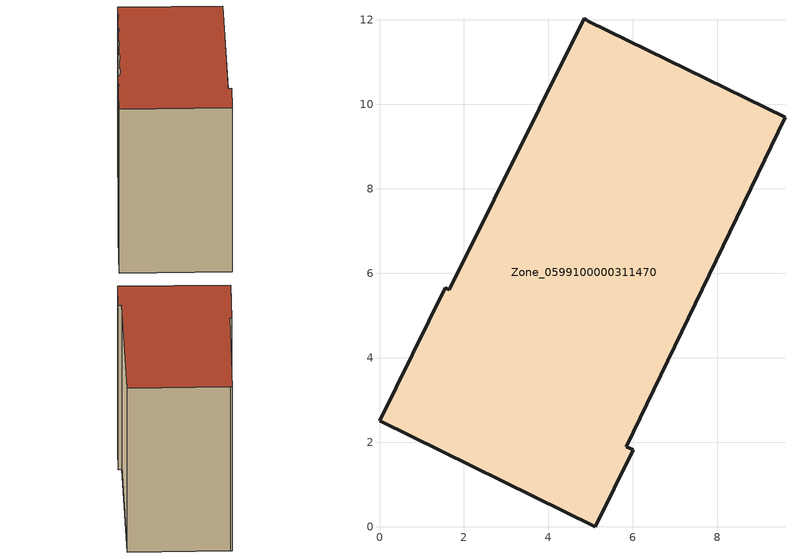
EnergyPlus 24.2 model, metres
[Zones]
Zone_0599100000311470
 floor ground (C_G): 1.56,5.66 1.65,5.61 4.85,12.04 4.94,11.97 9.6,9.69 5.84,1.9 6.01,1.82 5.11,0 0,2.52 z0
 wall outside (C_F): 5.84,1.9 9.6,9.69 4.94,11.97 4.85,12.04 1.65,5.61 1.56,5.66 0,2.52 5.11,0 6.01,1.82 5.84,1.9 z0:9.41
 roof outside (C_R): 4.85,12.04 1.65,5.61 1.56,5.66 0,2.52 5.11,0 6.01,1.82 5.84,1.9 9.6,9.69 4.94,11.97 z9.41
[BUILDING]
Pand.0599100000311470: North Axis=0; Terrain=City; Loads Convergence Tolerance Value=0.04; Temperature Convergence Tolerance Value=0.4; Solar Distribution=FullExterior; Maximum Number of Warmup Days=25; Minimum Number of Warmup Days=1
[Site:Location]
Rotterdam.The.Hague.AP_ZH_NLD Design_Conditions: Latitude=51.96; Longitude=4.45; Time Zone=1; Elevation=-4.5
[SITE:GROUNDTEMPERATURE:BUILDINGSURFACE]
18, 18, 18, 18, 18, 18, 18, 18, 18, 18, 18, 18
[MATERIAL] Thermal Absorptance=0.9; Solar Absorptance=0.7; Visible Absorptance=0.7
Name | Roughness | Thickness | Conductivity | Density | Specific Heat
G.TI.1975-1991 | MediumSmooth | 0.15 | 0.288461 | 540 | 1210
F.TI.1975-1991 | Rough | 0.3 | 0.230769 | 1920 | 840
R.TI.1975-1991 | MediumRough | 0.2 | 0.153846 | 1500 | 1000
[CONSTRUCTION]
C_G: G.TI.1975-1991
C_F: F.TI.1975-1991
C_R: R.TI.1975-1991
[ZONE]
Zone_0599100000311470: Type=1; Multiplier=1; Ceiling Height=Autocalculate; Volume=Autocalculate; Floor Area=autocalculate; Part of Total Floor Area=Yes
[ZONEINFILTRATION:DESIGNFLOWRATE]
Infil_Zone_0599100000311470: Zone or ZoneList or Space or SpaceList=Zone_0599100000311470; Schedule=AlwaysOn; Design Flow Rate Calculation Method=Flow/Area; Flow Rate per Floor Area=0.003; Constant Term Coefficient=1; Temperature Term Coefficient=0; Velocity Term Coefficient=0; Velocity Squared Term Coefficient=0
[HVACTEMPLATE:ZONE:IDEALLOADSAIRSYSTEM]
Zone_0599100000311470: Maximum Heating Supply Air Temperature=50; Minimum Cooling Supply Air Temperature=13; Maximum Heating Supply Air Humidity Ratio=0.0156; Minimum Cooling Supply Air Humidity Ratio=0.0077; Heating Limit=NoLimit; Cooling Limit=NoLimit; Dehumidification Control Type=ConstantSensibleHeatRatio; Cooling Sensible Heat Ratio=0.7; Dehumidification Setpoint=60; Humidification Control Type=None; Humidification Setpoint=30; Outdoor Air Method=None; Outdoor Air Flow Rate per Person=0.00944; Outdoor Air Flow Rate per Zone Floor Area=0; Outdoor Air Flow Rate per Zone=0; Demand Controlled Ventilation Type=None; Outdoor Air Economizer Type=NoEconomizer; Heat Recovery Type=None; Sensible Heat Recovery Effectiveness=0.7; Latent Heat Recovery Effectiveness=0.65
[ZONECONTROL:THERMOSTAT]
ThermostatControl_Zone_0599100000311470: Zone or ZoneList=Zone_0599100000311470; Control Type Schedule=DualSetpointControlType; Control 1=Thermostat_Zone_0599100000311470; Temperature Difference Between Cutout And Setpoint=0
[THERMOSTATSETPOINT:DUALSETPOINT]
Thermostat_Zone_0599100000311470: Heating Setpoint Temperature Schedule=HeatingSetpoint_Zone_0599100000311470; Cooling Setpoint Temperature Schedule=CoolingSetpoint_Zone_0599100000311470
[SCHEDULE:COMPACT]
HeatingSetpoint_Zone_0599100000311470: Through: 12/31, For: AllDays, Until: 24:00, 21
CoolingSetpoint_Zone_0599100000311470: Through: 12/31, For: AllDays, Until: 24:00, 24
DualSetpointControlType: Through: 12/31, For: AllDays, Until: 24:00, 4
AlwaysOn: Through: 12/31, For: AllDays, Until: 24:00, 1
